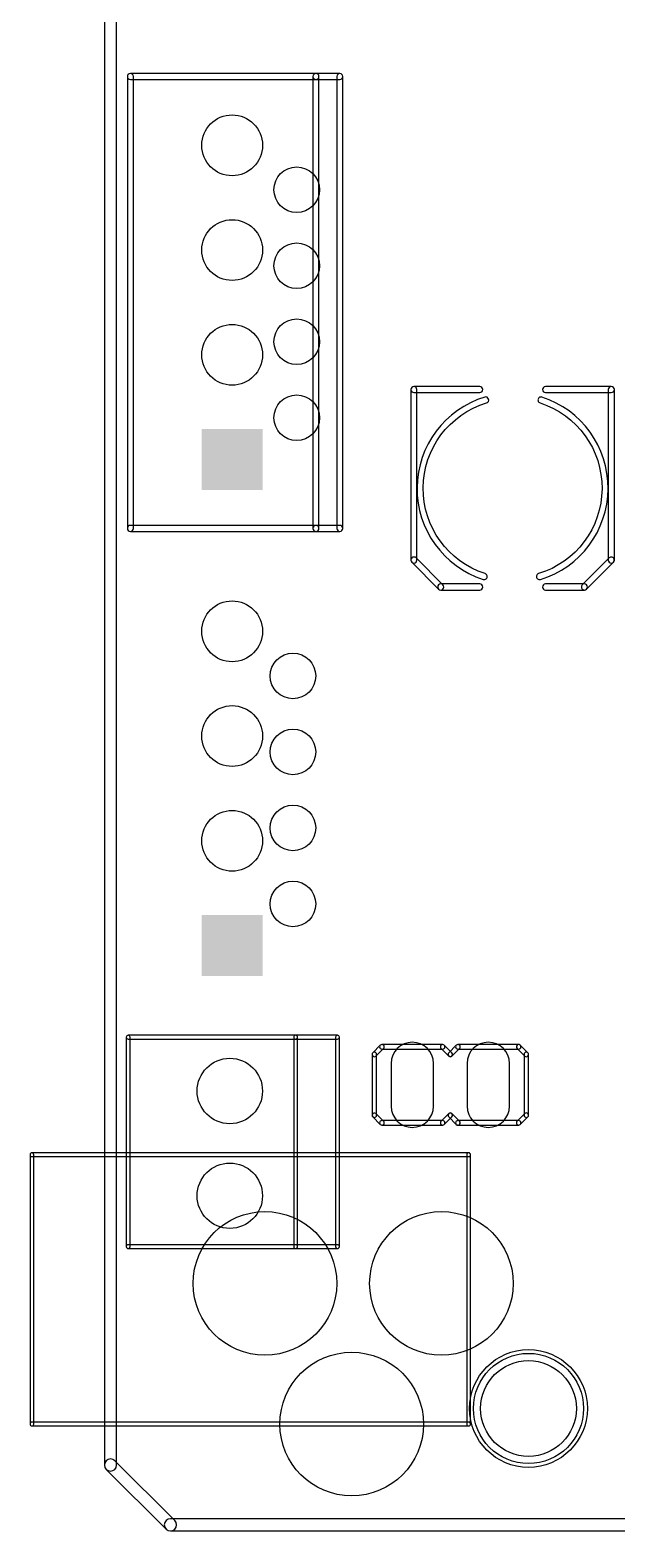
# Model space of a CAD drawing. Extents: x -3 to 100, y 0 to 80.
# Drawn here: x -2.7 to 16.9, y -0.2 to 50 of the extents above; entities that cross this region are included whole.
import ezdxf

# ---------------------------------------------------------------- set-up
doc = ezdxf.new("R2010")
doc.units = 0
for name, color, linetype in [('17', 82, 'CONTINUOUS'), ('20', 7, 'CONTINUOUS'), ('21', 253, 'CONTINUOUS')]:
    doc.layers.add(name, color=color, linetype=linetype)

# ---------------------------------------------------------------- blocks, each defined once
blk = doc.blocks.new('LONGP100')
blk.add_lwpolyline([(-0.5, -0.5), (0.5, -0.5, 1), (0.5, 0.5), (-0.5, 0.5, 1)], format="xyb", close=True)
blk = doc.blocks.new('ROUNDP')
blk.add_circle((0, 0), 0.5)
blk = doc.blocks.new('SQUAREP')
blk.add_solid([(-0.5, -0.5), (0.5, -0.5), (-0.5, 0.5), (0.5, 0.5)])

msp = doc.modelspace()

# ---------------------------------------------------------------- linework, layer by layer
at = {"layer": '20'}
for points in [[(-0.2032, 78), (-0.2032, 2, 1), (0.2032, 2), (0.2032, 78, 1)], [(-0.1437, 1.8563), (1.8563, -0.1437, 1), (2.1437, 0.1437), (0.1437, 2.1437, 1)], [(2, -0.2032), (98, -0.2032, 1), (98, 0.2032), (2, 0.2032, 1)]]:
    msp.add_lwpolyline(points, format="xyb", close=True, dxfattribs=at)
msp.add_circle((13.97, 3.89), 1.6, dxfattribs=at)
at = {"layer": '21'}
for points in [[(0.7656, 33.3), (0.7656, 48.4, 1), (0.5624, 48.4), (0.5624, 33.3, 1)], [(0.664, 48.2984), (6.864, 48.2984, 1), (6.864, 48.5016), (0.664, 48.5016, 1)], [(6.864, 48.2984), (7.664, 48.2984, 1), (7.664, 48.5016), (6.864, 48.5016, 1)], [(6.7624, 48.4), (6.7624, 33.3, 1), (6.9656, 33.3), (6.9656, 48.4, 1)], [(7.5624, 48.4), (7.5624, 33.3, 1), (7.7656, 33.3), (7.7656, 48.4, 1)], [(10.2403, 32.24), (10.2403, 37.94, 1), (10.0371, 37.94), (10.0371, 32.24, 1)], [(10.1387, 37.8384), (12.3387, 37.8384, 1), (12.3387, 38.0416), (10.1387, 38.0416, 1)], [(12.5683, 37.4928, 1), (12.5091, 37.6872, 0.7344), (12.4575, 31.5933, 1), (12.5199, 31.7867, -0.7344)], [(14.3091, 31.7872, 1), (14.3683, 31.5928, 0.7344), (14.4199, 37.6867, 1), (14.3575, 37.4933, -0.7344)], [(14.5387, 37.8384), (16.7387, 37.8384, 1), (16.7387, 38.0416), (14.5387, 38.0416, 1)], [(16.6371, 37.94), (16.6371, 32.24, 1), (16.8403, 32.24), (16.8403, 37.94, 1)], [(6.864, 33.4016), (0.664, 33.4016, 1), (0.664, 33.1984), (6.864, 33.1984, 1)], [(7.664, 33.4016), (6.864, 33.4016, 1), (6.864, 33.1984), (7.664, 33.1984, 1)], [(11.1105, 31.4118), (10.2105, 32.3118, 1), (10.0669, 32.1682), (10.9669, 31.2682, 1)], [(16.6669, 32.3118), (15.7669, 31.4118, 1), (15.9105, 31.2682), (16.8105, 32.1682, 1)], [(12.3387, 31.4416), (11.0387, 31.4416, 1), (11.0387, 31.2384), (12.3387, 31.2384, 1)], [(15.8387, 31.4416), (14.5387, 31.4416, 1), (14.5387, 31.2384), (15.8387, 31.2384, 1)], [(6.186, 16.3625), (0.586, 16.3625, 1), (0.586, 16.2355), (6.186, 16.2355, 1)], [(0.5225, 16.299), (0.5225, 9.299, 1), (0.6495, 9.299), (0.6495, 16.299, 1)], [(7.586, 16.3625), (6.186, 16.3625, 1), (6.186, 16.2355), (7.586, 16.2355, 1)], [(6.2495, 9.299), (6.2495, 16.299, 1), (6.1225, 16.299), (6.1225, 9.299, 1)], [(7.6495, 9.299), (7.6495, 16.299, 1), (7.5225, 16.299), (7.5225, 9.299, 1)], [(9.0171, 16.0299), (8.7631, 15.7759, 1), (8.8709, 15.6681), (9.1249, 15.9221, 1)], [(9.071, 15.8998), (11.103, 15.8998, 1), (11.103, 16.0522), (9.071, 16.0522, 1)], [(11.4109, 15.7759), (11.1569, 16.0299, 1), (11.0491, 15.9221), (11.3031, 15.6681, 1)], [(11.4109, 15.6681), (11.6649, 15.9221, 1), (11.5571, 16.0299), (11.3031, 15.7759, 1)], [(11.611, 15.8998), (13.643, 15.8998, 1), (13.643, 16.0522), (11.611, 16.0522, 1)], [(13.9509, 15.7759), (13.6969, 16.0299, 1), (13.5891, 15.9221), (13.8431, 15.6681, 1)], [(8.7408, 15.722), (8.7408, 13.69, 1), (8.8932, 13.69), (8.8932, 15.722, 1)], [(13.9732, 13.69), (13.9732, 15.722, 1), (13.8208, 15.722), (13.8208, 13.69, 1)], [(9.1249, 13.4899), (8.8709, 13.7439, 1), (8.7631, 13.6361), (9.0171, 13.3821, 1)], [(11.3031, 13.7439), (11.0491, 13.4899, 1), (11.1569, 13.3821), (11.4109, 13.6361, 1)], [(11.3031, 13.6361), (11.5571, 13.3821, 1), (11.6649, 13.4899), (11.4109, 13.7439, 1)], [(13.8431, 13.7439), (13.5891, 13.4899, 1), (13.6969, 13.3821), (13.9509, 13.6361, 1)], [(9.071, 13.3598), (11.103, 13.3598, 1), (11.103, 13.5122), (9.071, 13.5122, 1)], [(11.611, 13.3598), (13.643, 13.3598, 1), (13.643, 13.5122), (11.611, 13.5122, 1)], [(-2.5665, 3.37), (-2.5665, 12.37, 1), (-2.6935, 12.37), (-2.6935, 3.37, 1)], [(-2.63, 12.3065), (11.97, 12.3065, 1), (11.97, 12.4335), (-2.63, 12.4335, 1)], [(11.9065, 12.37), (11.9065, 3.37, 1), (12.0335, 3.37), (12.0335, 12.37, 1)], [(0.586, 9.2355), (6.186, 9.2355, 1), (6.186, 9.3625), (0.586, 9.3625, 1)], [(6.186, 9.2355), (7.586, 9.2355, 1), (7.586, 9.3625), (6.186, 9.3625, 1)], [(11.97, 3.4335), (-2.63, 3.4335, 1), (-2.63, 3.3065), (11.97, 3.3065, 1)]]:
    msp.add_lwpolyline(points, format="xyb", close=True, dxfattribs=at)
for radius in [1.9685, 1.8415]:
    msp.add_circle((13.97, 3.89), radius, dxfattribs=at)

# ---------------------------------------------------------------- block references
at = {"layer": '17'}
for name, p, xscale, yscale, rotation in [('ROUNDP', (4.064, 46.1), 2.032, 2.032, 90), ('ROUNDP', (4.064, 46.1), 2.032, 2.032, 90), ('ROUNDP', (6.2232, 44.617), 1.524, 1.524, 180), ('ROUNDP', (6.2232, 44.617), 1.524, 1.524, 180), ('ROUNDP', (4.064, 42.6), 2.032, 2.032, 90), ('ROUNDP', (4.064, 42.6), 2.032, 2.032, 90), ('ROUNDP', (6.2232, 42.077), 1.524, 1.524, 180), ('ROUNDP', (6.2232, 42.077), 1.524, 1.524, 180), ('ROUNDP', (6.2232, 39.537), 1.524, 1.524, 180), ('ROUNDP', (6.2232, 39.537), 1.524, 1.524, 180), ('ROUNDP', (4.064, 39.1), 2.032, 2.032, 90), ('ROUNDP', (4.064, 39.1), 2.032, 2.032, 90), ('ROUNDP', (6.2232, 36.997), 1.524, 1.524, 180), ('ROUNDP', (6.2232, 36.997), 1.524, 1.524, 180), ('SQUAREP', (4.064, 35.6), 2.032, 2.032, 90), ('SQUAREP', (4.064, 35.6), 2.032, 2.032, 90), ('ROUNDP', (4.064, 29.86), 2.032, 2.032, 90), ('ROUNDP', (4.064, 29.86), 2.032, 2.032, 90), ('ROUNDP', (6.0961, 28.369), 1.524, 1.524, 180), ('ROUNDP', (6.0961, 28.369), 1.524, 1.524, 180), ('ROUNDP', (4.064, 26.36), 2.032, 2.032, 90), ('ROUNDP', (4.064, 26.36), 2.032, 2.032, 90), ('ROUNDP', (6.0961, 25.829), 1.524, 1.524, 180), ('ROUNDP', (6.0961, 25.829), 1.524, 1.524, 180), ('ROUNDP', (4.064, 22.86), 2.032, 2.032, 90), ('ROUNDP', (4.064, 22.86), 2.032, 2.032, 90), ('ROUNDP', (6.0961, 23.289), 1.524, 1.524, 180), ('ROUNDP', (6.0961, 23.289), 1.524, 1.524, 180), ('ROUNDP', (6.0961, 20.749), 1.524, 1.524, 180), ('ROUNDP', (6.0961, 20.749), 1.524, 1.524, 180), ('SQUAREP', (4.064, 19.36), 2.032, 2.032, 90), ('SQUAREP', (4.064, 19.36), 2.032, 2.032, 90), ('LONGP100', (10.087, 14.706), 1.4224, 1.4224, 90), ('LONGP100', (10.087, 14.706), 1.4224, 1.4224, 90), ('LONGP100', (12.627, 14.706), 1.4224, 1.4224, 90), ('LONGP100', (12.627, 14.706), 1.4224, 1.4224, 90), ('ROUNDP', (3.986, 14.499), 2.1844, 2.1844, 90), ('ROUNDP', (3.986, 14.499), 2.1844, 2.1844, 90), ('ROUNDP', (3.986, 10.999), 2.1844, 2.1844, 90), ('ROUNDP', (3.986, 10.999), 2.1844, 2.1844, 90), ('ROUNDP', (5.16, 8.07), 4.8, 4.8, 270), ('ROUNDP', (5.16, 8.07), 4.8, 4.8, 270), ('ROUNDP', (11.06, 8.07), 4.8, 4.8, 270), ('ROUNDP', (11.06, 8.07), 4.8, 4.8, 270), ('ROUNDP', (8.06, 3.37), 4.8, 4.8, 270), ('ROUNDP', (8.06, 3.37), 4.8, 4.8, 270)]:
    msp.add_blockref(name, p, dxfattribs=dict(at, xscale=xscale, yscale=yscale, rotation=rotation))

doc.saveas('drawing.dxf')
